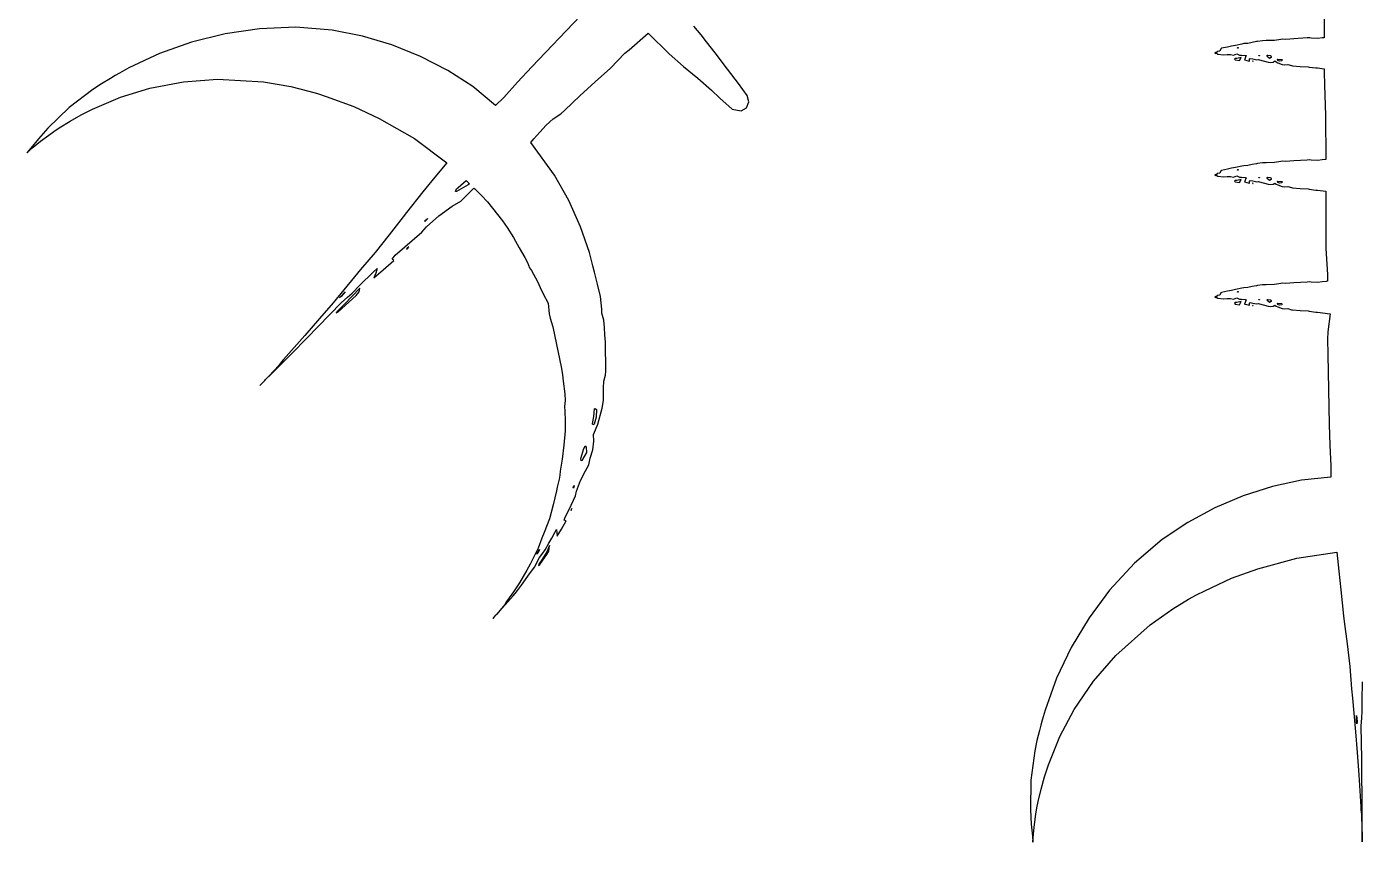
# Model space of a CAD drawing. Extents: x 0 to 225, y 0 to 225.
# Drawn here: x 16.1 to 112.3, y 0 to 58.8 of the extents above; entities that cross this region are included whole.
import ezdxf

# ---------------------------------------------------------------- set-up
doc = ezdxf.new("R2010")
doc.units = 0

msp = doc.modelspace()

# ---------------------------------------------------------------- linework, layer by layer
at = {"layer": 'Layer 1'}
for p, q in [((109.551058, 69.187272), (109.56942, 57.969672)), ((35.506412, 58.719534), (32.875934, 58.612372)), ((38.130924, 58.512573), (35.506412, 58.719534)), ((55.99439, 59.516718), (52.4994, 55.8733)), ((64.69188, 58.167569), (64.165358, 58.809675)), ((30.413355, 58.246746), (27.9991, 57.639)), ((32.875934, 58.612372), (30.413355, 58.246746)), ((40.308033, 58.083327), (38.130924, 58.512573)), ((42.430301, 57.452244), (40.308033, 58.083327)), ((59.523251, 57.108814), (60.875501, 58.287934)), ((60.875501, 58.287934), (62.389381, 56.799594)), ((65.080663, 57.680101), (64.69188, 58.167569)), ((105.133314, 57.743282), (104.779868, 57.700102)), ((105.390813, 57.761776), (105.133314, 57.743282)), ((106.010824, 57.779243), (105.390813, 57.761776)), ((106.444777, 57.845788), (106.010824, 57.779243)), ((106.547176, 57.864042), (106.444777, 57.845788)), ((106.825111, 57.83836), (106.547176, 57.864042)), ((107.107051, 57.874512), (106.825111, 57.83836)), ((107.390746, 57.900152), (107.107051, 57.874512)), ((108.346609, 57.952677), (107.390746, 57.900152)), ((108.553639, 57.963796), (108.346609, 57.952677)), ((108.653043, 57.946609), (108.553639, 57.963796)), ((109.13109, 57.924071), (108.653043, 57.946609)), ((109.438751, 57.963404), (109.13109, 57.924071)), ((109.56942, 57.969672), (109.438751, 57.963404)), ((25.691463, 56.830059), (23.47697, 55.79295)), ((27.9991, 57.639), (25.691463, 56.830059)), ((44.483749, 56.624207), (42.430301, 57.452244)), ((58.163136, 55.789024), (59.207371, 56.866287)), ((59.207371, 56.866287), (59.523251, 57.108814)), ((62.389381, 56.799594), (63.430441, 55.902391)), ((65.70436, 56.880566), (65.080663, 57.680101)), ((66.600076, 55.697396), (65.70436, 56.880566)), ((101.738555, 56.920611), (101.695, 56.8781)), ((101.695, 56.8781), (101.732948, 56.837723)), ((101.695, 56.8781), (101.695, 56.8781)), ((101.732948, 56.837723), (101.796939, 56.87451)), ((101.796939, 56.87451), (101.738555, 56.920611)), ((101.800841, 56.87715), (101.797, 56.8745)), ((101.797, 56.8745), (101.80545, 56.867834)), ((101.805989, 56.870823), (101.800841, 56.87715)), ((101.80545, 56.867834), (101.805989, 56.870823)), ((101.867801, 56.979615), (101.805732, 56.870821)), ((101.805732, 56.870821), (101.91036, 56.78434)), ((102.069835, 57.006127), (101.867801, 56.979615)), ((101.91036, 56.78434), (102.316427, 56.745853)), ((102.131359, 57.169505), (102.069835, 57.006127)), ((102.173151, 57.207001), (102.131359, 57.169505)), ((102.608337, 57.292932), (102.173151, 57.207001)), ((102.599047, 56.759815), (102.826586, 56.764455)), ((102.915078, 57.356827), (102.608337, 57.292932)), ((102.826586, 56.764455), (103.052482, 56.722542)), ((103.197695, 57.406713), (102.915078, 57.356827)), ((103.052482, 56.722542), (103.276132, 56.811659)), ((103.655617, 57.515086), (103.197695, 57.406713)), ((103.276132, 56.811659), (103.389441, 56.759854)), ((103.307122, 57.251278), (103.326172, 57.269484)), ((103.336851, 57.21523), (103.307122, 57.251278)), ((103.326172, 57.269484), (103.421351, 57.249943)), ((103.337, 57.2153), (103.336851, 57.21523)), ((103.421351, 57.249943), (103.337, 57.2153)), ((103.78306, 57.542924), (103.655617, 57.515086)), ((104.090489, 57.550423), (103.78306, 57.542924)), ((104.395696, 57.622048), (104.090489, 57.550423)), ((104.702894, 57.689781), (104.395696, 57.622048)), ((104.779868, 57.700102), (104.702894, 57.689781)), ((46.454394, 55.604103), (44.483749, 56.624207)), ((52.4994, 55.8733), (51.47624, 54.77764)), ((63.430441, 55.902391), (64.454141, 55.062448)), ((102.316427, 56.745853), (102.599047, 56.759815)), ((103.158832, 56.473097), (103.12941, 56.427304)), ((103.12941, 56.427304), (103.158524, 56.369248)), ((103.158524, 56.369248), (103.49, 56.3228)), ((103.286659, 56.482365), (103.158832, 56.473097)), ((103.59609, 56.545357), (103.286659, 56.482365)), ((103.389441, 56.759854), (103.477245, 56.712314)), ((103.477245, 56.712314), (103.62612, 56.724997)), ((103.49, 56.3228), (103.59609, 56.545357)), ((103.49, 56.3228), (103.49, 56.3228)), ((103.62612, 56.724997), (103.880402, 56.698773)), ((103.953995, 56.678244), (103.83385, 56.370822)), ((103.83385, 56.370822), (103.99932, 56.32541)), ((103.880402, 56.698773), (103.953995, 56.678244)), ((103.99932, 56.32541), (104.192061, 56.288645)), ((104.187988, 56.439583), (104.254514, 56.480539)), ((104.192061, 56.288645), (104.187988, 56.439583)), ((104.254514, 56.480539), (104.431351, 56.441897)), ((104.44, 56.293), (104.42579, 56.275581)), ((104.42579, 56.275581), (104.446147, 56.263838)), ((104.431351, 56.441897), (104.733712, 56.385879)), ((104.466963, 56.271856), (104.44, 56.293)), ((104.44, 56.293), (104.44, 56.293)), ((104.446147, 56.263838), (104.466963, 56.271856)), ((104.733712, 56.385879), (104.833731, 56.413503)), ((104.833731, 56.413503), (105.278671, 56.278186)), ((104.868551, 56.668774), (104.8727, 56.694059)), ((104.917641, 56.666288), (104.868551, 56.668774)), ((104.8727, 56.694059), (104.922402, 56.688931)), ((104.918, 56.6663), (104.917641, 56.666288)), ((104.922402, 56.688931), (104.918, 56.6663)), ((105.278671, 56.278186), (105.545616, 56.20469)), ((105.453918, 56.658882), (105.48764, 56.70509)), ((105.460832, 56.624524), (105.453918, 56.658882)), ((105.639591, 56.482956), (105.460832, 56.624524)), ((105.48764, 56.70509), (105.515834, 56.706117)), ((105.515834, 56.706117), (105.687371, 56.682312)), ((105.545616, 56.20469), (105.720227, 56.183825)), ((105.74898, 56.553842), (105.639591, 56.482956)), ((105.687371, 56.682312), (105.745476, 56.676995)), ((105.720227, 56.183825), (105.893147, 56.207879)), ((105.745476, 56.676995), (105.768186, 56.623249)), ((105.749, 56.5539), (105.74898, 56.553842)), ((105.768186, 56.623249), (105.749, 56.5539)), ((105.893147, 56.207879), (106.026661, 56.294684)), ((106.026661, 56.294684), (106.122379, 56.225009)), ((106.122379, 56.225009), (106.24214, 56.165232)), ((106.217194, 56.398052), (106.23594, 56.422134)), ((106.231331, 56.333265), (106.217194, 56.398052)), ((106.372292, 56.291118), (106.231331, 56.333265)), ((106.23594, 56.422134), (106.536535, 56.398772)), ((106.24214, 56.165232), (106.56455, 56.044108)), ((106.531155, 56.308777), (106.372292, 56.291118)), ((106.550285, 56.371636), (106.531, 56.3088)), ((106.531, 56.3088), (106.531155, 56.308777)), ((106.536535, 56.398772), (106.550285, 56.371636)), ((106.56455, 56.044108), (106.71358, 56.015886)), ((106.71358, 56.015886), (106.967467, 56.042398)), ((106.967467, 56.042398), (107.215134, 55.963218)), ((107.215134, 55.963218), (107.291492, 55.946431)), ((107.291492, 55.946431), (107.854962, 55.902771)), ((107.854962, 55.902771), (108.42189, 55.87959)), ((108.42189, 55.87959), (108.496713, 55.853673)), ((108.496713, 55.853673), (108.9859, 55.790661)), ((22.158595, 55.042397), (21.512851, 54.653614)), ((22.481852, 55.239388), (22.158595, 55.042397)), ((22.812481, 55.423304), (22.481852, 55.239388)), ((23.47697, 55.79295), (22.812481, 55.423304)), ((27.411315, 54.7978), (29.870819, 54.974833)), ((29.870819, 54.974833), (33.170829, 54.788047)), ((48.242136, 54.446744), (46.454394, 55.604103)), ((57.057421, 54.781897), (58.163136, 55.789024)), ((64.454141, 55.062448), (65.454025, 54.196693)), ((67.395846, 54.671076), (66.600076, 55.697396)), ((108.9859, 55.790661), (109.0893, 55.79266)), ((109.0893, 55.79266), (109.573108, 55.718105)), ((109.573108, 55.718105), (109.573415, 55.511236)), ((109.573415, 55.511236), (109.605064, 54.556033)), ((20.884851, 54.238782), (19.185502, 52.937688)), ((21.512851, 54.653614), (20.884851, 54.238782)), ((22.879545, 53.695778), (24.987869, 54.342373)), ((24.987869, 54.342373), (27.411315, 54.7978)), ((33.170829, 54.788047), (35.148239, 54.446112)), ((35.148239, 54.446112), (36.434809, 54.124853)), ((36.434809, 54.124853), (37.068649, 53.944462)), ((37.068649, 53.944462), (37.69442, 53.742781)), ((49.891144, 53.099053), (48.242136, 54.446744)), ((51.47624, 54.77764), (50.47459, 53.67373)), ((55.955179, 53.78483), (57.057421, 54.781897)), ((65.454025, 54.196693), (66.042153, 53.613826)), ((68.018391, 53.801384), (67.395846, 54.671076)), ((109.605064, 54.556033), (109.670821, 52.371443)), ((19.185502, 52.937688), (17.643761, 51.453212)), ((20.851599, 52.829433), (22.879545, 53.695778)), ((37.69442, 53.742781), (39.68911, 53.016435)), ((39.68911, 53.016435), (41.51457, 52.142676)), ((50.47459, 53.67373), (49.891144, 53.099053)), ((54.891881, 52.739787), (55.955179, 53.78483)), ((66.042153, 53.613826), (66.926882, 52.81956)), ((67.571858, 52.712358), (67.968576, 52.930853)), ((67.968576, 52.930853), (68.1433, 53.3487)), ((68.1433, 53.3487), (68.018391, 53.801384)), ((18.464047, 51.474587), (19.241004, 51.962986)), ((19.241004, 51.962986), (20.035546, 52.417431)), ((20.035546, 52.417431), (20.851599, 52.829433)), ((41.51457, 52.142676), (44.048941, 50.703819)), ((53.546, 51.66539), (54.031394, 52.120637)), ((54.031394, 52.120637), (54.58276, 52.478167)), ((54.58276, 52.478167), (54.891881, 52.739787)), ((66.926882, 52.81956), (67.571858, 52.712358)), ((109.670821, 52.371443), (109.6984, 49.203083)), ((17.643761, 51.453212), (16.968593, 50.689051)), ((17.706366, 50.951881), (18.079181, 51.221911)), ((18.079181, 51.221911), (18.464047, 51.474587)), ((52.638684, 50.676608), (53.084969, 51.176321)), ((53.084969, 51.176321), (53.546, 51.66539)), ((16.117635, 49.679865), (16.571819, 50.079951)), ((16.968593, 50.689051), (16.414111, 50.012283)), ((16.571819, 50.079951), (17.104564, 50.511821)), ((17.104564, 50.511821), (17.706366, 50.951881)), ((44.048941, 50.703819), (46.385, 48.961356)), ((52.434575, 50.415383), (52.638684, 50.676608)), ((54.142115, 48.064383), (52.434575, 50.415383)), ((16.414111, 50.012283), (16.117635, 49.679865)), ((106.547181, 49.070201), (106.444782, 49.051947)), ((106.825116, 49.044519), (106.547181, 49.070201)), ((107.107056, 49.080663), (106.825116, 49.044519)), ((107.390751, 49.1063), (107.107056, 49.080663)), ((108.346614, 49.158828), (107.390751, 49.1063)), ((108.553644, 49.169956), (108.346614, 49.158828)), ((108.653048, 49.152757), (108.553644, 49.169956)), ((109.131095, 49.130222), (108.653048, 49.152757)), ((109.438756, 49.169552), (109.131095, 49.130222)), ((109.6984, 49.203083), (109.438756, 49.169552)), ((46.385, 48.961356), (45.522247, 47.914576)), ((101.738555, 48.12682), (101.695, 48.0843)), ((101.796939, 48.080719), (101.738555, 48.12682)), ((101.867806, 48.185771), (101.805737, 48.076966)), ((102.06984, 48.212275), (101.867806, 48.185771)), ((102.131364, 48.375662), (102.06984, 48.212275)), ((102.173156, 48.413158), (102.131364, 48.375662)), ((102.608342, 48.49908), (102.173156, 48.413158)), ((102.915083, 48.562975), (102.608342, 48.49908)), ((103.1977, 48.612861), (102.915083, 48.562975)), ((103.655622, 48.721234), (103.1977, 48.612861)), ((103.307126, 48.457435), (103.326176, 48.47563)), ((103.336855, 48.421387), (103.307126, 48.457435)), ((103.326176, 48.47563), (103.421355, 48.456089)), ((103.337, 48.4214), (103.336855, 48.421387)), ((103.421355, 48.456089), (103.337, 48.4214)), ((103.783065, 48.749072), (103.655622, 48.721234)), ((104.090495, 48.756579), (103.783065, 48.749072)), ((104.395701, 48.828196), (104.090495, 48.756579)), ((104.7029, 48.895929), (104.395701, 48.828196)), ((104.779873, 48.906262), (104.7029, 48.895929)), ((105.133319, 48.949442), (104.779873, 48.906262)), ((105.390818, 48.967936), (105.133319, 48.949442)), ((106.010829, 48.985402), (105.390818, 48.967936)), ((106.444782, 49.051947), (106.010829, 48.985402)), ((45.522247, 47.914576), (44.65849, 46.855566)), ((47.917251, 47.37681), (47.074926, 46.883813)), ((47.082145, 47.076938), (47.186313, 47.183446)), ((47.186313, 47.183446), (47.767146, 47.690263)), ((47.767146, 47.690263), (47.996759, 47.459786)), ((47.888565, 46.704368), (48.335193, 47.142806)), ((48.015104, 47.442271), (47.9172, 47.3769)), ((47.9172, 47.3769), (47.917251, 47.37681)), ((47.996759, 47.459786), (48.015104, 47.442271)), ((48.335193, 47.142806), (48.409093, 47.075744)), ((55.16938, 46.249676), (54.142115, 48.064383)), ((101.695, 48.0843), (101.732948, 48.043942)), ((101.695, 48.0843), (101.695, 48.0843)), ((101.732948, 48.043942), (101.796939, 48.080719)), ((101.800841, 48.08335), (101.797, 48.0807)), ((101.797, 48.0807), (101.80545, 48.074037)), ((101.805989, 48.077023), (101.800841, 48.08335)), ((101.80545, 48.074037), (101.805989, 48.077023)), ((101.805737, 48.076966), (101.910365, 47.990488)), ((101.910365, 47.990488), (102.316432, 47.952001)), ((102.316432, 47.952001), (102.599052, 47.965963)), ((102.599052, 47.965963), (102.826591, 47.970611)), ((102.826591, 47.970611), (103.052487, 47.928697)), ((103.052487, 47.928697), (103.276137, 48.017807)), ((103.158832, 47.679289), (103.12941, 47.633504)), ((103.12941, 47.633504), (103.158524, 47.575437)), ((103.158524, 47.575437), (103.49, 47.529)), ((103.286659, 47.688565), (103.158832, 47.679289)), ((103.276137, 48.017807), (103.389446, 47.966002)), ((103.59609, 47.751546), (103.286659, 47.688565)), ((103.389446, 47.966002), (103.477251, 47.918459)), ((103.477251, 47.918459), (103.626126, 47.931159)), ((103.49, 47.529), (103.59609, 47.751546)), ((103.49, 47.529), (103.49, 47.529)), ((103.626126, 47.931159), (103.880408, 47.904935)), ((103.954, 47.884395), (103.833855, 47.576973)), ((103.833855, 47.576973), (103.999325, 47.531575)), ((103.880408, 47.904935), (103.954, 47.884395)), ((103.999325, 47.531575), (104.192066, 47.494795)), ((104.187994, 47.645736), (104.254519, 47.686693)), ((104.192066, 47.494795), (104.187994, 47.645736)), ((104.254519, 47.686693), (104.431356, 47.648051)), ((104.44, 47.4991), (104.42579, 47.481681)), ((104.42579, 47.481681), (104.446147, 47.469927)), ((104.431356, 47.648051), (104.733717, 47.59203)), ((104.466963, 47.477945), (104.44, 47.4991)), ((104.44, 47.4991), (104.44, 47.4991)), ((104.446147, 47.469927), (104.466963, 47.477945)), ((104.733717, 47.59203), (104.833736, 47.619656)), ((104.833736, 47.619656), (105.278676, 47.484339)), ((104.868555, 47.874923), (104.872704, 47.900205)), ((104.917645, 47.872434), (104.868555, 47.874923)), ((104.872704, 47.900205), (104.922406, 47.895088)), ((104.918, 47.8725), (104.917645, 47.872434)), ((104.922406, 47.895088), (104.918, 47.8725)), ((105.278676, 47.484339), (105.545621, 47.410852)), ((105.453922, 47.865032), (105.487644, 47.91124)), ((105.460836, 47.830682), (105.453922, 47.865032)), ((105.639595, 47.689114), (105.460836, 47.830682)), ((105.487644, 47.91124), (105.515838, 47.912267)), ((105.515838, 47.912267), (105.687375, 47.88847)), ((105.545621, 47.410852), (105.720232, 47.389967)), ((105.748984, 47.76), (105.639595, 47.689114)), ((105.687375, 47.88847), (105.74548, 47.883146)), ((105.720232, 47.389967), (105.893152, 47.414021)), ((105.74548, 47.883146), (105.76819, 47.829398)), ((105.749, 47.76), (105.748984, 47.76)), ((105.76819, 47.829398), (105.749, 47.76)), ((105.893152, 47.414021), (106.026666, 47.500827)), ((106.026666, 47.500827), (106.122384, 47.431163)), ((106.122384, 47.431163), (106.242145, 47.371377)), ((106.217198, 47.604202), (106.235944, 47.628284)), ((106.231335, 47.539413), (106.217198, 47.604202)), ((106.372296, 47.497268), (106.231335, 47.539413)), ((106.235944, 47.628284), (106.536539, 47.60493)), ((106.242145, 47.371377), (106.564555, 47.250253)), ((106.531159, 47.514927), (106.372296, 47.497268)), ((106.550289, 47.577795), (106.531, 47.515)), ((106.531, 47.515), (106.531159, 47.514927)), ((106.536539, 47.60493), (106.550289, 47.577795)), ((106.564555, 47.250253), (106.713585, 47.222031)), ((106.713585, 47.222031), (106.967472, 47.248543)), ((106.967472, 47.248543), (107.215139, 47.16936)), ((107.215139, 47.16936), (107.291497, 47.152576)), ((107.291497, 47.152576), (107.854967, 47.108914)), ((44.65849, 46.855566), (43.48622, 45.387866)), ((46.772915, 45.826514), (47.384957, 46.196537)), ((47.009476, 46.897803), (47.082145, 47.076938)), ((47.074926, 46.883813), (47.009476, 46.897803)), ((47.384957, 46.196537), (47.888565, 46.704368)), ((48.409093, 47.075744), (48.863326, 46.61881)), ((48.863326, 46.61881), (49.304961, 46.148109)), ((56.016205, 44.344073), (55.16938, 46.249676)), ((107.854967, 47.108914), (108.421895, 47.085735)), ((108.421895, 47.085735), (108.496718, 47.059815)), ((108.496718, 47.059815), (108.985905, 46.996806)), ((108.985905, 46.996806), (109.089305, 46.998813)), ((109.089305, 46.998813), (109.695871, 46.906004)), ((109.695871, 46.906004), (109.689803, 45.544084)), ((43.48622, 45.387866), (43.230809, 45.068777)), ((45.801057, 45.148907), (46.772915, 45.826514)), ((49.304961, 46.148109), (49.676845, 45.697632)), ((49.676845, 45.697632), (50.040432, 45.239845)), ((50.040432, 45.239845), (50.385273, 44.767549)), ((109.689803, 45.544084), (109.696859, 42.814764)), ((43.230809, 45.068777), (42.228619, 43.776597)), ((44.56843, 43.961208), (44.924255, 44.352114)), ((44.796441, 44.770216), (44.987339, 44.950556)), ((44.805966, 44.730042), (44.796441, 44.770216)), ((44.9921, 44.9101), (44.805966, 44.730042)), ((44.924255, 44.352114), (45.801057, 45.148907)), ((44.987339, 44.950556), (44.9921, 44.9101)), ((44.9921, 44.9101), (44.9921, 44.9101)), ((50.385273, 44.767549), (50.559424, 44.532201)), ((50.559424, 44.532201), (50.72013, 44.287867)), ((50.72013, 44.287867), (51.17613, 43.572716)), ((56.655342, 42.487463), (56.016205, 44.344073)), ((42.228619, 43.776597), (41.226509, 42.499607)), ((43.36298, 42.908118), (44.56843, 43.961208)), ((51.17613, 43.572716), (51.598715, 42.836833)), ((41.226509, 42.499607), (40.160949, 41.268817)), ((42.657854, 42.292888), (43.36298, 42.908118)), ((43.52567, 42.813466), (43.4858, 42.7472)), ((43.4858, 42.7472), (43.574373, 42.810449)), ((43.4858, 42.7472), (43.4858, 42.7472)), ((43.647965, 42.892609), (43.52567, 42.813466)), ((43.574373, 42.810449), (43.647965, 42.892609)), ((51.598715, 42.836833), (52.004322, 42.13664)), ((56.909384, 41.543879), (56.655342, 42.487463)), ((109.696859, 42.814764), (109.7272, 42.411105)), ((109.7272, 42.411105), (109.811164, 40.921565)), ((41.800559, 41.244434), (42.5712, 41.9133)), ((42.436998, 42.016875), (42.657854, 42.292888)), ((42.5712, 41.9133), (42.436998, 42.016875)), ((52.004322, 42.13664), (52.196064, 41.779584)), ((52.196064, 41.779584), (52.344171, 41.401929)), ((52.344171, 41.401929), (52.473765, 41.196802)), ((57.022837, 41.070248), (56.909384, 41.543879)), ((39.734512, 40.743766), (38.190292, 38.867716)), ((40.160949, 41.268817), (39.734512, 40.743766)), ((40.118149, 40.139695), (41.08446, 41.072439)), ((41.08446, 41.072439), (41.373992, 41.332222)), ((41.132692, 40.676056), (41.800559, 41.244434)), ((41.267928, 41.007036), (41.132692, 40.676056)), ((41.373992, 41.332222), (41.267928, 41.007036)), ((52.473765, 41.196802), (52.902494, 40.412564)), ((52.902494, 40.412564), (53.098616, 39.967308)), ((57.126237, 40.594938), (57.022837, 41.070248)), ((57.23969, 40.22365), (57.126237, 40.594938)), ((109.720831, 40.417658), (109.43875, 40.375694)), ((109.797268, 40.432867), (109.720831, 40.417658)), ((109.820692, 40.4304), (109.797268, 40.432867)), ((109.811164, 40.921565), (109.820692, 40.4304)), ((38.713927, 39.30301), (39.063764, 39.664254)), ((39.063764, 39.664254), (38.7806, 39.3162)), ((40.113746, 39.916971), (38.9752, 38.7447)), ((39.216517, 39.27342), (39.570271, 39.575753)), ((39.570271, 39.575753), (40.118149, 40.139695)), ((39.840115, 39.398114), (40.072079, 39.651436)), ((40.072079, 39.651436), (40.113746, 39.916971)), ((53.098616, 39.967308), (53.324772, 39.529466)), ((53.324772, 39.529466), (53.679277, 38.844435)), ((57.442955, 39.323432), (57.23969, 40.22365)), ((102.131358, 39.581799), (102.069834, 39.418415)), ((102.173149, 39.619298), (102.131358, 39.581799)), ((102.608335, 39.705229), (102.173149, 39.619298)), ((102.915076, 39.769115), (102.608335, 39.705229)), ((103.197693, 39.819009), (102.915076, 39.769115)), ((103.655615, 39.927362), (103.197693, 39.819009)), ((103.30713, 39.663582), (103.32618, 39.681789)), ((103.336859, 39.627537), (103.30713, 39.663582)), ((103.32618, 39.681789), (103.421359, 39.662247)), ((103.337, 39.6276), (103.336859, 39.627537)), ((103.421359, 39.662247), (103.337, 39.6276)), ((103.783058, 39.955209), (103.655615, 39.927362)), ((104.090488, 39.962708), (103.783058, 39.955209)), ((104.395694, 40.034322), (104.090488, 39.962708)), ((104.702893, 40.102055), (104.395694, 40.034322)), ((104.779867, 40.112379), (104.702893, 40.102055)), ((105.133313, 40.155559), (104.779867, 40.112379)), ((105.390812, 40.174053), (105.133313, 40.155559)), ((106.010823, 40.191531), (105.390812, 40.174053)), ((106.444776, 40.258064), (106.010823, 40.191531)), ((106.547175, 40.276319), (106.444776, 40.258064)), ((106.82511, 40.250653), (106.547175, 40.276319)), ((107.10705, 40.286806), (106.82511, 40.250653)), ((107.390745, 40.312443), (107.10705, 40.286806)), ((108.346608, 40.36497), (107.390745, 40.312443)), ((108.553638, 40.37609), (108.346608, 40.36497)), ((108.653042, 40.358891), (108.553638, 40.37609)), ((109.131089, 40.336353), (108.653042, 40.358891)), ((109.43875, 40.375694), (109.131089, 40.336353)), ((37.122487, 37.16441), (38.768967, 38.87488)), ((38.190292, 38.867716), (37.215912, 37.731736)), ((38.9752, 38.7447), (38.493165, 38.271676)), ((38.541255, 38.221694), (39.840115, 39.398114)), ((38.780607, 39.316184), (38.655391, 39.219018)), ((38.655391, 39.219018), (38.713927, 39.30301)), ((38.768967, 38.87488), (39.216517, 39.27342)), ((38.7806, 39.3162), (38.780607, 39.316184)), ((38.9752, 38.7447), (38.9752, 38.7447)), ((53.679277, 38.844435), (53.763627, 38.077736)), ((57.50733, 38.868843), (57.442955, 39.323432)), ((57.541976, 38.410673), (57.50733, 38.868843)), ((101.738555, 39.3329), (101.695, 39.2904)), ((101.695, 39.2904), (101.732948, 39.250023)), ((101.695, 39.2904), (101.695, 39.2904)), ((101.732948, 39.250023), (101.796939, 39.286799)), ((101.796939, 39.286799), (101.738555, 39.3329)), ((101.800841, 39.289459), (101.797, 39.2868)), ((101.797, 39.2868), (101.80545, 39.280137)), ((101.805989, 39.283131), (101.800841, 39.289459)), ((101.80545, 39.280137), (101.805989, 39.283131)), ((101.8678, 39.391912), (101.80573, 39.283115)), ((101.80573, 39.283115), (101.910358, 39.196625)), ((102.069834, 39.418415), (101.8678, 39.391912)), ((101.910358, 39.196625), (102.316425, 39.158141)), ((102.316425, 39.158141), (102.599045, 39.172102)), ((102.599045, 39.172102), (102.826584, 39.176748)), ((102.826584, 39.176748), (103.052481, 39.134835)), ((103.052481, 39.134835), (103.27613, 39.223944)), ((103.158832, 38.885386), (103.12941, 38.839604)), ((103.12941, 38.839604), (103.158524, 38.781537)), ((103.158524, 38.781537), (103.49, 38.7351)), ((103.286659, 38.894663), (103.158832, 38.885386)), ((103.27613, 39.223944), (103.389439, 39.17215)), ((103.59609, 38.957646), (103.286659, 38.894663)), ((103.389439, 39.17215), (103.477244, 39.124599)), ((103.477244, 39.124599), (103.626119, 39.137299)), ((103.49, 38.7351), (103.59609, 38.957646)), ((103.49, 38.7351), (103.49, 38.7351)), ((103.626119, 39.137299), (103.880401, 39.111075)), ((103.953994, 39.090543), (103.833849, 38.783113)), ((103.833849, 38.783113), (103.999319, 38.737712)), ((103.880401, 39.111075), (103.953994, 39.090543)), ((103.999319, 38.737712), (104.19206, 38.700936)), ((104.187987, 38.851885), (104.254513, 38.892829)), ((104.19206, 38.700936), (104.187987, 38.851885)), ((104.254513, 38.892829), (104.43135, 38.85419)), ((104.44, 38.7053), (104.42579, 38.687881)), ((104.42579, 38.687881), (104.446147, 38.676138)), ((104.43135, 38.85419), (104.733711, 38.798169)), ((104.466963, 38.684147), (104.44, 38.7053)), ((104.44, 38.7053), (104.44, 38.7053)), ((104.446147, 38.676138), (104.466963, 38.684147)), ((104.733711, 38.798169), (104.83373, 38.825805)), ((104.83373, 38.825805), (105.27867, 38.69048)), ((104.868559, 39.081082), (104.872708, 39.106363)), ((104.917649, 39.078584), (104.868559, 39.081082)), ((104.872708, 39.106363), (104.92241, 39.101235)), ((104.918, 39.0786), (104.917649, 39.078584)), ((104.92241, 39.101235), (104.918, 39.0786)), ((105.27867, 38.69048), (105.545615, 38.616992)), ((105.453926, 39.07119), (105.487648, 39.117398)), ((105.46084, 39.036832), (105.453926, 39.07119)), ((105.639599, 38.895264), (105.46084, 39.036832)), ((105.487648, 39.117398), (105.515842, 39.118425)), ((105.515842, 39.118425), (105.687379, 39.09462)), ((105.545615, 38.616992), (105.720226, 38.596124)), ((105.748988, 38.96615), (105.639599, 38.895264)), ((105.687379, 39.09462), (105.745487, 39.089298)), ((105.720226, 38.596124), (105.893146, 38.620178)), ((105.745487, 39.089298), (105.768194, 39.035545)), ((105.749, 38.9662), (105.748988, 38.96615)), ((105.768194, 39.035545), (105.749, 38.9662)), ((105.893146, 38.620178), (106.02666, 38.706984)), ((106.02666, 38.706984), (106.122378, 38.637309)), ((106.122378, 38.637309), (106.242139, 38.577526)), ((106.217202, 38.810361), (106.235948, 38.834432)), ((106.231339, 38.745571), (106.217202, 38.810361)), ((106.3723, 38.703418), (106.231339, 38.745571)), ((106.235948, 38.834432), (106.536543, 38.811081)), ((106.242139, 38.577526), (106.564549, 38.456399)), ((106.531163, 38.721077), (106.3723, 38.703418)), ((106.550293, 38.783942), (106.531, 38.7211)), ((106.531, 38.7211), (106.531163, 38.721077)), ((106.536543, 38.811081), (106.550293, 38.783942)), ((37.215912, 37.731736), (36.152882, 36.504196)), ((38.493165, 38.271676), (38.402594, 38.142926)), ((38.402594, 38.142926), (38.541255, 38.221694)), ((53.763627, 38.077736), (53.817554, 37.766058)), ((53.817554, 37.766058), (54.00699, 37.134163)), ((57.549195, 38.127113), (57.541976, 38.410673)), ((57.684168, 37.613266), (57.549195, 38.127113)), ((57.737251, 37.086899), (57.684168, 37.613266)), ((106.564549, 38.456399), (106.713579, 38.428177)), ((106.713579, 38.428177), (106.967466, 38.45468)), ((106.967466, 38.45468), (107.215133, 38.375497)), ((107.215133, 38.375497), (107.291491, 38.358713)), ((107.291491, 38.358713), (107.854961, 38.315051)), ((107.854961, 38.315051), (108.421889, 38.29188)), ((108.421889, 38.29188), (108.496712, 38.265953)), ((108.496712, 38.265953), (108.985899, 38.202952)), ((108.985899, 38.202952), (109.089299, 38.204948)), ((109.089299, 38.204948), (110.008902, 38.066185)), ((110.008902, 38.066185), (109.844739, 36.772475)), ((36.278079, 36.308995), (37.122487, 37.16441)), ((54.00699, 37.134163), (54.639063, 34.133833)), ((57.769207, 36.560033), (57.737251, 37.086899)), ((57.799704, 36.03433), (57.769207, 36.560033)), ((109.844739, 36.772475), (109.810401, 36.247172)), ((36.152882, 36.504196), (34.623242, 34.783266)), ((35.230419, 35.246095), (36.278079, 36.308995)), ((57.839345, 33.94818), (57.799704, 36.03433)), ((109.810401, 36.247172), (109.832603, 35.154002)), ((33.716459, 33.727535), (35.230419, 35.246095)), ((34.623242, 34.783266), (34.479743, 34.615177)), ((109.832603, 35.154002), (109.937691, 30.106082)), ((33.324295, 33.336505), (33.716459, 33.727535)), ((34.27993, 34.35542), (33.547073, 33.579216)), ((34.479743, 34.615177), (34.27993, 34.35542)), ((54.639063, 34.133833), (54.703051, 33.679224)), ((54.703051, 33.679224), (54.764508, 33.222657)), ((57.810152, 33.665408), (57.839345, 33.94818)), ((33.07639, 33.083032), (32.917, 32.9172)), ((32.917, 32.9172), (33.05712, 33.060569)), ((32.917, 32.9172), (32.917, 32.9172)), ((33.05712, 33.060569), (33.261449, 33.27214)), ((33.261449, 33.27214), (33.07639, 33.083032)), ((33.2615, 33.2721), (33.323338, 33.335352)), ((33.306131, 33.318365), (33.2615, 33.2721)), ((33.324337, 33.336514), (33.306131, 33.318365)), ((33.323338, 33.335352), (33.324337, 33.336514)), ((33.547073, 33.579216), (33.324295, 33.336505)), ((54.764508, 33.222657), (54.869368, 32.308478)), ((57.658664, 31.82564), (57.669572, 32.754802)), ((57.669572, 32.754802), (57.697228, 33.216021)), ((57.697228, 33.216021), (57.810152, 33.665408)), ((54.900412, 31.84275), (54.846101, 31.405467)), ((54.869368, 32.308478), (54.900412, 31.84275)), ((57.5641, 31.285368), (57.658664, 31.82564)), ((54.846101, 31.405467), (54.871146, 31.069208)), ((54.871146, 31.069208), (54.909632, 30.351704)), ((56.95988, 30.68652), (57.025714, 31.21957)), ((57.025714, 31.21957), (57.0705, 31.265806)), ((57.0705, 31.265806), (57.157845, 31.191119)), ((57.157845, 31.191119), (57.130881, 30.620531)), ((57.246758, 30.136828), (57.5641, 31.285368)), ((54.909632, 30.351704), (54.901874, 29.636525)), ((56.877455, 30.155948), (56.9599, 30.6866)), ((56.902651, 30.085909), (56.877455, 30.155948)), ((57.001748, 30.125231), (56.902651, 30.085909)), ((56.9599, 30.6866), (56.95988, 30.68652)), ((57.130881, 30.620531), (57.001748, 30.125231)), ((57.098419, 29.719083), (57.246758, 30.136828)), ((109.937691, 30.106082), (109.988928, 28.607802)), ((54.901874, 29.636525), (54.803161, 28.617385)), ((56.88586, 28.284346), (56.977198, 28.901746)), ((56.951158, 29.391988), (57.098419, 29.719083)), ((56.977198, 28.901746), (56.951158, 29.391988)), ((54.803161, 28.617385), (54.677406, 27.597155)), ((56.0549, 27.7139), (56.214226, 28.2953)), ((56.433699, 28.079494), (56.114506, 27.50209)), ((56.214226, 28.2953), (56.342668, 28.560047)), ((56.342668, 28.560047), (56.421944, 28.47647)), ((56.421944, 28.47647), (56.433699, 28.079494)), ((56.707947, 27.678528), (56.88586, 28.284346)), ((109.988928, 28.607802), (110.061293, 27.118892)), ((54.677406, 27.597155), (54.539964, 26.750376)), ((56.035086, 27.617011), (56.0549, 27.7139)), ((56.06681, 27.488261), (56.035086, 27.617011)), ((56.0549, 27.7139), (56.0549, 27.7139)), ((56.114506, 27.50209), (56.06681, 27.488261)), ((56.367943, 26.774173), (56.610162, 27.1992)), ((56.610162, 27.1992), (56.707947, 27.678528)), ((110.061293, 27.118892), (110.054918, 26.298981)), ((54.472747, 26.157924), (54.32464, 25.583515)), ((54.522681, 26.449002), (54.472747, 26.157924)), ((54.539964, 26.750376), (54.522681, 26.449002)), ((55.72796, 25.307844), (56.014497, 26.065514)), ((56.014497, 26.065514), (56.367943, 26.774173)), ((107.936048, 26.085921), (105.853658, 25.640216)), ((110.054918, 26.298981), (107.936048, 26.085921)), ((54.271944, 25.329416), (54.047476, 24.310826)), ((54.32464, 25.583515), (54.271944, 25.329416)), ((55.473224, 25.536047), (55.5324, 25.7002)), ((55.495731, 25.51354), (55.473224, 25.536047)), ((55.551811, 25.676436), (55.495731, 25.51354)), ((55.5324, 25.7002), (55.532451, 25.70021)), ((55.532451, 25.70021), (55.551811, 25.676436)), ((55.640003, 24.96226), (55.72796, 25.307844)), ((105.853658, 25.640216), (103.738868, 24.968077)), ((54.047476, 24.310826), (53.76977, 23.306846)), ((55.184847, 23.985772), (55.640003, 24.96226)), ((101.701343, 24.101573), (99.754422, 23.047135)), ((103.738868, 24.968077), (101.701343, 24.101573)), ((53.76977, 23.306846), (53.386902, 22.331278)), ((54.632602, 22.553715), (54.9676, 23.154769)), ((54.831939, 23.198759), (54.894624, 23.4284)), ((54.9676, 23.154769), (54.831939, 23.198759)), ((54.894624, 23.4284), (55.184847, 23.985772)), ((55.3335, 23.9068), (55.37237, 23.969453)), ((55.336649, 23.960168), (55.3335, 23.9068)), ((55.3335, 23.9068), (55.3335, 23.9068)), ((55.393419, 24.041222), (55.336649, 23.960168)), ((55.37237, 23.969453), (55.393419, 24.041222)), ((53.386902, 22.331278), (53.232033, 21.922107)), ((53.954751, 21.91589), (54.150331, 22.321468)), ((54.150331, 22.321468), (54.280847, 22.54483)), ((54.280847, 22.54483), (54.320947, 22.051814)), ((54.320947, 22.051814), (54.632602, 22.553715)), ((99.754422, 23.047135), (97.911448, 21.811196)), ((52.957095, 21.187463), (52.602421, 20.472792)), ((53.232033, 21.922107), (52.957095, 21.187463)), ((53.475013, 21.080171), (53.720453, 21.540687)), ((53.787541, 21.381937), (53.5832, 20.9316)), ((53.720453, 21.540687), (53.954751, 21.91589)), ((53.739989, 20.978297), (53.787541, 21.381937)), ((97.911448, 21.811196), (95.90927, 20.101737)), ((52.602421, 20.472792), (52.383868, 20.034106)), ((52.691762, 19.814414), (53.058422, 20.508996)), ((52.93754, 20.8295), (52.867021, 20.751988)), ((52.867021, 20.751988), (52.888529, 20.815942)), ((52.888529, 20.815942), (53.055604, 21.098655)), ((53.055604, 21.098655), (52.9375, 20.8296)), ((52.9375, 20.8296), (52.93754, 20.8295)), ((53.260253, 20.426917), (53.017503, 20.046708)), ((53.058422, 20.508996), (53.295565, 20.828711)), ((53.070279, 20.011901), (53.412354, 20.489017)), ((53.5832, 20.9316), (53.260253, 20.426917)), ((53.295565, 20.828711), (53.475013, 21.080171)), ((53.412354, 20.489017), (53.582204, 20.729642)), ((53.582204, 20.729642), (53.739989, 20.978297)), ((53.5832, 20.9316), (53.5832, 20.9316)), ((104.80815, 19.6996), (107.617656, 20.474259)), ((107.617656, 20.474259), (110.50162, 20.894)), ((110.50162, 20.894), (110.631676, 19.54445)), ((52.145345, 19.607163), (51.60369, 18.68818)), ((52.383868, 20.034106), (52.145345, 19.607163)), ((52.223623, 19.17622), (52.691762, 19.814414)), ((53.017503, 20.046708), (52.983549, 19.945345)), ((52.983549, 19.945345), (53.070279, 20.011901)), ((95.90927, 20.101737), (94.125018, 18.165916)), ((102.89957, 19.026661), (104.80815, 19.6996)), ((110.631676, 19.54445), (110.769798, 18.1848)), ((51.60369, 18.68818), (51.191081, 18.050175)), ((51.463573, 18.133596), (51.755487, 18.53132)), ((51.755487, 18.53132), (52.223623, 19.17622)), ((100.97547, 18.129822), (102.89957, 19.026661)), ((50.20618, 16.683578), (51.14791, 17.749768)), ((50.744146, 17.435428), (50.661873, 17.313957)), ((51.191081, 18.050175), (50.744146, 17.435428)), ((51.14791, 17.749768), (51.311317, 17.937034)), ((51.311317, 17.937034), (51.463573, 18.133596)), ((94.125018, 18.165916), (92.642218, 16.166076)), ((98.677737, 16.826687), (99.814587, 17.509275)), ((99.814587, 17.509275), (100.390424, 17.82993)), ((100.390424, 17.82993), (100.97547, 18.129822)), ((110.769798, 18.1848), (110.978671, 16.318)), ((49.781255, 16.228696), (49.914464, 16.376775)), ((49.914464, 16.376775), (49.793013, 16.244605)), ((49.9145, 16.3768), (49.951604, 16.417178)), ((49.940464, 16.405666), (49.9145, 16.3768)), ((49.952064, 16.417801), (49.940464, 16.405666)), ((49.951604, 16.417178), (49.952064, 16.417801)), ((49.951983, 16.417753), (50.20618, 16.683578)), ((50.092024, 16.586344), (49.951983, 16.417753)), ((50.553096, 17.123051), (50.092024, 16.586344)), ((50.661873, 17.313957), (50.553096, 17.123051)), ((97.037717, 15.670227), (98.677737, 16.826687)), ((49.793013, 16.244605), (49.6913, 16.1305)), ((49.6913, 16.1305), (49.781255, 16.228696)), ((49.6913, 16.1305), (49.6913, 16.1305)), ((92.642218, 16.166076), (91.364818, 14.029186)), ((94.572197, 13.468877), (97.037717, 15.670227)), ((110.978671, 16.318), (111.023685, 15.911758)), ((111.023685, 15.911758), (111.228716, 14.289308)), ((91.364818, 14.029186), (90.305051, 11.825426)), ((111.228716, 14.289308), (111.423068, 12.677688)), ((92.958202, 11.60454), (94.572197, 13.468877)), ((111.423068, 12.677688), (111.539908, 11.053878)), ((90.305051, 11.825426), (89.472518, 9.526176)), ((91.566557, 9.568847), (92.958202, 11.60454)), ((112.308086, 10.225163), (112.331824, 11.568083)), ((111.539908, 11.053878), (111.609662, 10.381016)), ((111.609662, 10.381016), (111.844268, 7.962456)), ((112.319457, 9.438983), (112.308086, 10.225163)), ((89.264029, 8.794939), (89.160324, 8.431155)), ((89.472518, 9.526176), (89.264029, 8.794939)), ((90.532972, 7.620833), (91.566557, 9.568847)), ((111.906938, 8.640543), (111.898872, 9.143395)), ((111.898872, 9.143395), (111.944809, 8.697024)), ((111.944809, 8.697024), (111.925, 8.53979)), ((112.248407, 8.37675), (112.28312, 8.975061)), ((112.28312, 8.975061), (112.319457, 9.438983)), ((89.07106, 8.063267), (88.889309, 7.331765)), ((89.160324, 8.431155), (89.07106, 8.063267)), ((111.844268, 7.962456), (111.958568, 6.470146)), ((111.925, 8.53979), (111.906938, 8.640543)), ((111.925, 8.53979), (111.925, 8.53979)), ((112.293653, 6.00292), (112.248407, 8.37675)), ((88.889309, 7.331765), (88.738602, 6.594347)), ((89.711597, 5.574277), (90.532972, 7.620833)), ((88.738602, 6.594347), (88.456986, 4.472709)), ((111.958568, 6.470146), (112.074872, 4.850406)), ((112.30149, 4.80094), (112.293653, 6.00292)), ((89.425906, 4.7059), (89.711597, 5.574277)), ((112.074872, 4.850406), (112.210152, 2.551836)), ((88.456986, 4.472709), (88.416499, 2.332847)), ((89.185385, 3.822717), (89.425906, 4.7059)), ((112.312243, 3.30851), (112.30149, 4.80094)), ((88.88794, 2.477176), (88.981429, 2.928028)), ((88.981429, 2.928028), (89.185385, 3.822717)), ((112.315548, 1.16411), (112.312243, 3.30851)), ((88.416499, 2.332847), (88.479491, 1.315127)), ((88.700882, 1.285928), (88.815267, 2.022663)), ((88.815267, 2.022663), (88.88794, 2.477176)), ((112.210152, 2.551836), (112.227511, 2.331508)), ((112.227511, 2.331508), (112.269994, 2.006572)), ((112.269994, 2.006572), (112.300567, 0.939422)), ((88.479491, 1.315127), (88.56591, 0.444506)), ((88.629517, 0.603837), (88.700882, 1.285928)), ((112.314701, 0.610193), (112.315548, 1.16411)), ((88.56591, 0.444506), (88.591319, -0.000208)), ((88.591319, -0.000208), (88.629517, 0.603837)), ((112.300567, 0.939422), (112.314701, 0.610193)), ((112.315001, 0.610233), (112.314925, 0.584604)), ((112.314925, 0.584604), (112.316, 0.5219)), ((112.31508, 0.608774), (112.315001, 0.610233)), ((112.316, 0.5219), (112.31508, 0.608774)), ((112.320694, 0.226242), (112.31547, 0.521901)), ((112.31547, 0.521901), (112.318468, 0.255766)), ((112.316, 0.5219), (112.316, 0.5219)), ((112.318468, 0.255766), (112.323, 0.025743)), ((112.323, 0.025743), (112.320694, 0.226242)), ((112.323, 0.025743), (112.323, 0.025743))]:
    msp.add_line(p, q, dxfattribs=at)

doc.saveas('drawing.dxf')
